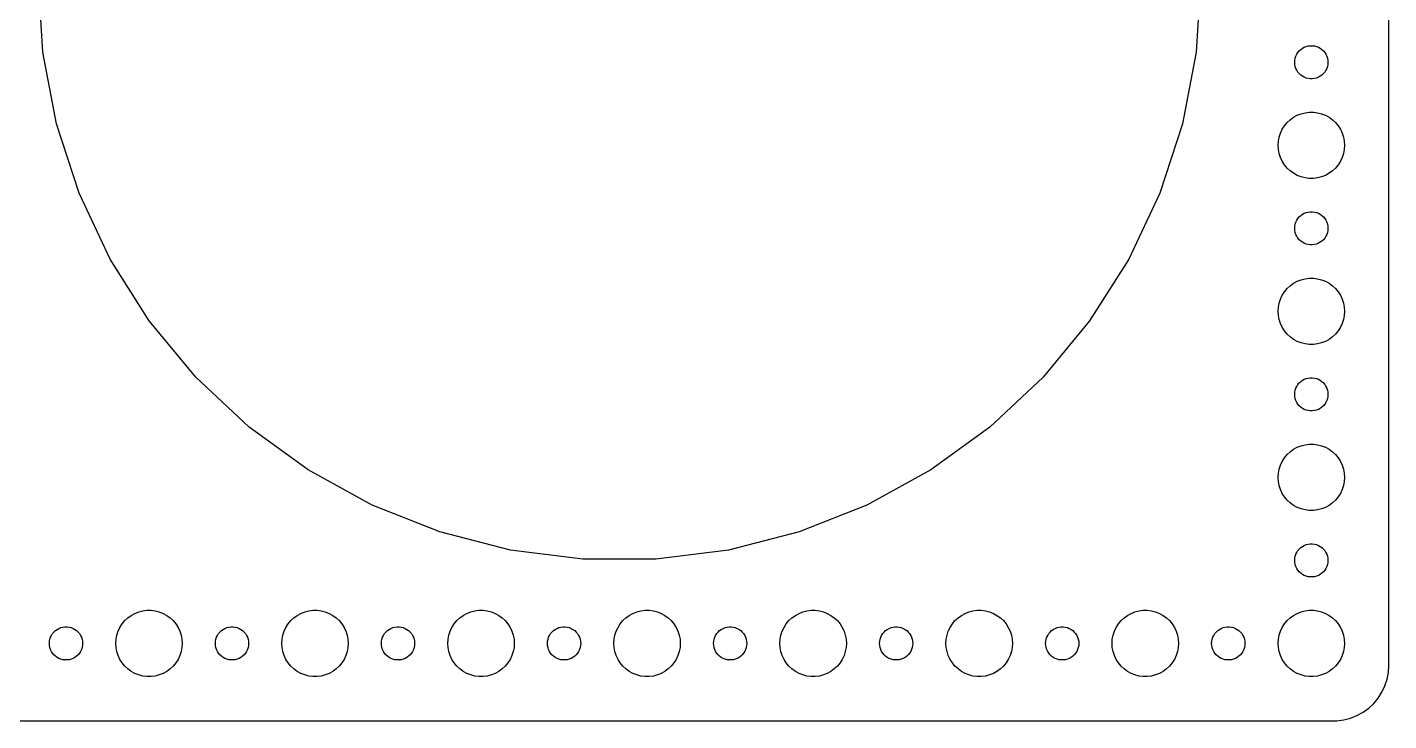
# Model space of a CAD drawing. Header units: metres. Extents: x -180 to 180, y -67 to 67.
# Drawn here: x 56.5 to 179.5, y -67 to -4.3 of the extents above; entities that cross this region are included whole.
import ezdxf

# ---------------------------------------------------------------- set-up
doc = ezdxf.new("R2010")
doc.units = ezdxf.units.M

msp = doc.modelspace()

# ---------------------------------------------------------------- linework, layer by layer
for p, q in [((179.5, -62), (179.5, 62)), ((57.914, -6.57999), (57.5, 0)), ((162.5, 0), (162.086, -6.57999)), ((171.696, -6.23351), (171.861, -6.14275)), ((171.861, -6.14275), (172.036, -6.07341)), ((172.036, -6.07341), (172.219, -6.02657)), ((172.219, -6.02657), (172.406, -6.00294)), ((172.406, -6.00294), (172.594, -6.00294)), ((172.594, -6.00294), (172.781, -6.02657)), ((172.781, -6.02657), (172.964, -6.07341)), ((172.964, -6.07341), (173.139, -6.14275)), ((173.139, -6.14275), (173.304, -6.23351)), ((59.1494, -13.0562), (57.914, -6.57999)), ((162.086, -6.57999), (160.851, -13.0562)), ((171, -7.5), (171.012, -7.312)), ((171.012, -7.312), (171.047, -7.12695)), ((171.047, -7.12695), (171.105, -6.9478)), ((171.105, -6.9478), (171.186, -6.77736)), ((171.186, -6.77736), (171.286, -6.61832)), ((171.286, -6.61832), (171.407, -6.47318)), ((171.407, -6.47318), (171.544, -6.34422)), ((171.544, -6.34422), (171.696, -6.23351)), ((173.304, -6.23351), (173.456, -6.34422)), ((173.456, -6.34422), (173.593, -6.47318)), ((173.593, -6.47318), (173.714, -6.61832)), ((173.714, -6.61832), (173.814, -6.77736)), ((173.814, -6.77736), (173.895, -6.9478)), ((173.895, -6.9478), (173.953, -7.12695)), ((173.953, -7.12695), (173.988, -7.312)), ((173.988, -7.312), (174, -7.5)), ((171.012, -7.68799), (171, -7.5)), ((171.047, -7.87303), (171.012, -7.68799)), ((171.105, -8.05219), (171.047, -7.87303)), ((171.186, -8.22263), (171.105, -8.05219)), ((171.286, -8.38167), (171.186, -8.22263)), ((171.407, -8.52681), (171.286, -8.38167)), ((171.544, -8.65576), (171.407, -8.52681)), ((173.593, -8.52681), (173.456, -8.65576)), ((173.714, -8.38167), (173.593, -8.52681)), ((173.814, -8.22263), (173.714, -8.38167)), ((173.895, -8.05219), (173.814, -8.22263)), ((173.953, -7.87303), (173.895, -8.05219)), ((173.988, -7.68799), (173.953, -7.87303)), ((174, -7.5), (173.988, -7.68799)), ((171.696, -8.76648), (171.544, -8.65576)), ((171.861, -8.85724), (171.696, -8.76648)), ((172.036, -8.92657), (171.861, -8.85724)), ((172.219, -8.97342), (172.036, -8.92657)), ((172.406, -8.99704), (172.219, -8.97342)), ((172.594, -8.99704), (172.406, -8.99704)), ((172.781, -8.97342), (172.594, -8.99704)), ((172.964, -8.92657), (172.781, -8.97342)), ((173.139, -8.85724), (172.964, -8.92657)), ((173.304, -8.76648), (173.139, -8.85724)), ((173.456, -8.65576), (173.304, -8.76648)), ((170.893, -12.467), (171.223, -12.2855)), ((171.223, -12.2855), (171.573, -12.1468)), ((171.573, -12.1468), (171.938, -12.0531)), ((171.938, -12.0531), (172.312, -12.0059)), ((172.312, -12.0059), (172.688, -12.0059)), ((172.688, -12.0059), (173.062, -12.0531)), ((173.062, -12.0531), (173.427, -12.1468)), ((173.427, -12.1468), (173.777, -12.2855)), ((173.777, -12.2855), (174.107, -12.467)), ((61.1867, -19.3265), (59.1494, -13.0562)), ((160.851, -13.0562), (158.813, -19.3265)), ((169.871, -13.5547), (170.073, -13.2366)), ((170.073, -13.2366), (170.313, -12.9464)), ((170.313, -12.9464), (170.588, -12.6884)), ((170.588, -12.6884), (170.893, -12.467)), ((174.107, -12.467), (174.412, -12.6884)), ((174.412, -12.6884), (174.687, -12.9464)), ((174.687, -12.9464), (174.927, -13.2366)), ((174.927, -13.2366), (175.129, -13.5547)), ((169.5, -15), (169.524, -14.624)), ((169.524, -14.624), (169.594, -14.2539)), ((169.594, -14.2539), (169.711, -13.8956)), ((169.711, -13.8956), (169.871, -13.5547)), ((175.129, -13.5547), (175.289, -13.8956)), ((175.289, -13.8956), (175.406, -14.2539)), ((175.406, -14.2539), (175.476, -14.624)), ((175.476, -14.624), (175.5, -15)), ((169.524, -15.376), (169.5, -15)), ((169.594, -15.7461), (169.524, -15.376)), ((169.711, -16.1044), (169.594, -15.7461)), ((175.406, -15.7461), (175.289, -16.1044)), ((175.476, -15.376), (175.406, -15.7461)), ((175.5, -15), (175.476, -15.376)), ((169.871, -16.4453), (169.711, -16.1044)), ((170.073, -16.7634), (169.871, -16.4453)), ((170.313, -17.0536), (170.073, -16.7634)), ((170.588, -17.3115), (170.313, -17.0536)), ((174.687, -17.0536), (174.412, -17.3115)), ((174.927, -16.7634), (174.687, -17.0536)), ((175.129, -16.4453), (174.927, -16.7634)), ((175.289, -16.1044), (175.129, -16.4453)), ((170.893, -17.533), (170.588, -17.3115)), ((171.223, -17.7145), (170.893, -17.533)), ((171.573, -17.8532), (171.223, -17.7145)), ((171.938, -17.9469), (171.573, -17.8532)), ((172.312, -17.9941), (171.938, -17.9469)), ((172.688, -17.9941), (172.312, -17.9941)), ((173.062, -17.9469), (172.688, -17.9941)), ((173.427, -17.8532), (173.062, -17.9469)), ((173.777, -17.7145), (173.427, -17.8532)), ((174.107, -17.533), (173.777, -17.7145)), ((174.412, -17.3115), (174.107, -17.533)), ((63.9939, -25.2921), (61.1867, -19.3265)), ((158.813, -19.3265), (156.006, -25.2921)), ((171.012, -22.312), (171.047, -22.127)), ((171.047, -22.127), (171.105, -21.9478)), ((171.105, -21.9478), (171.186, -21.7774)), ((171.186, -21.7774), (171.286, -21.6183)), ((171.286, -21.6183), (171.407, -21.4732)), ((171.407, -21.4732), (171.544, -21.3442)), ((171.544, -21.3442), (171.696, -21.2335)), ((171.696, -21.2335), (171.861, -21.1427)), ((171.861, -21.1427), (172.036, -21.0734)), ((172.036, -21.0734), (172.219, -21.0266)), ((172.219, -21.0266), (172.406, -21.003)), ((172.406, -21.003), (172.594, -21.003)), ((172.594, -21.003), (172.781, -21.0266)), ((172.781, -21.0266), (172.964, -21.0734)), ((172.964, -21.0734), (173.139, -21.1427)), ((173.139, -21.1427), (173.304, -21.2335)), ((173.304, -21.2335), (173.456, -21.3442)), ((173.456, -21.3442), (173.593, -21.4732)), ((173.593, -21.4732), (173.714, -21.6183)), ((173.714, -21.6183), (173.814, -21.7774)), ((173.814, -21.7774), (173.895, -21.9478)), ((173.895, -21.9478), (173.953, -22.127)), ((173.953, -22.127), (173.988, -22.312)), ((171, -22.5), (171.012, -22.312)), ((171.012, -22.688), (171, -22.5)), ((171.047, -22.873), (171.012, -22.688)), ((171.105, -23.0522), (171.047, -22.873)), ((171.186, -23.2226), (171.105, -23.0522)), ((171.286, -23.3817), (171.186, -23.2226)), ((173.814, -23.2226), (173.714, -23.3817)), ((173.895, -23.0522), (173.814, -23.2226)), ((173.953, -22.873), (173.895, -23.0522)), ((173.988, -22.688), (173.953, -22.873)), ((173.988, -22.312), (174, -22.5)), ((174, -22.5), (173.988, -22.688)), ((171.407, -23.5268), (171.286, -23.3817)), ((171.544, -23.6558), (171.407, -23.5268)), ((171.696, -23.7665), (171.544, -23.6558)), ((171.861, -23.8572), (171.696, -23.7665)), ((172.036, -23.9266), (171.861, -23.8572)), ((172.219, -23.9734), (172.036, -23.9266)), ((172.406, -23.997), (172.219, -23.9734)), ((172.594, -23.997), (172.406, -23.997)), ((172.781, -23.9734), (172.594, -23.997)), ((172.964, -23.9266), (172.781, -23.9734)), ((173.139, -23.8572), (172.964, -23.9266)), ((173.304, -23.7665), (173.139, -23.8572)), ((173.456, -23.6558), (173.304, -23.7665)), ((173.593, -23.5268), (173.456, -23.6558)), ((173.714, -23.3817), (173.593, -23.5268)), ((67.5266, -30.8587), (63.9939, -25.2921)), ((156.006, -25.2921), (152.473, -30.8587)), ((171.573, -27.1468), (171.938, -27.0531)), ((171.938, -27.0531), (172.312, -27.0059)), ((172.312, -27.0059), (172.688, -27.0059)), ((172.688, -27.0059), (173.062, -27.0531)), ((173.062, -27.0531), (173.427, -27.1468)), ((169.871, -28.5547), (170.073, -28.2366)), ((170.073, -28.2366), (170.313, -27.9464)), ((170.313, -27.9464), (170.588, -27.6884)), ((170.588, -27.6884), (170.893, -27.467)), ((170.893, -27.467), (171.223, -27.2855)), ((171.223, -27.2855), (171.573, -27.1468)), ((173.427, -27.1468), (173.777, -27.2855)), ((173.777, -27.2855), (174.107, -27.467)), ((174.107, -27.467), (174.412, -27.6884)), ((174.412, -27.6884), (174.687, -27.9464)), ((174.687, -27.9464), (174.927, -28.2366)), ((174.927, -28.2366), (175.129, -28.5547)), ((169.524, -29.624), (169.594, -29.2539)), ((169.594, -29.2539), (169.711, -28.8956)), ((169.711, -28.8956), (169.871, -28.5547)), ((175.129, -28.5547), (175.289, -28.8956)), ((175.289, -28.8956), (175.406, -29.2539)), ((175.406, -29.2539), (175.476, -29.624)), ((169.5, -30), (169.524, -29.624)), ((169.524, -30.376), (169.5, -30)), ((169.594, -30.7461), (169.524, -30.376)), ((169.711, -31.1044), (169.594, -30.7461)), ((175.406, -30.7461), (175.289, -31.1044)), ((175.476, -30.376), (175.406, -30.7461)), ((175.476, -29.624), (175.5, -30)), ((175.5, -30), (175.476, -30.376)), ((71.7291, -35.9387), (67.5266, -30.8587)), ((152.473, -30.8587), (148.271, -35.9387)), ((169.871, -31.4453), (169.711, -31.1044)), ((170.073, -31.7634), (169.871, -31.4453)), ((170.313, -32.0536), (170.073, -31.7634)), ((174.927, -31.7634), (174.687, -32.0536)), ((175.129, -31.4453), (174.927, -31.7634)), ((175.289, -31.1044), (175.129, -31.4453)), ((170.588, -32.3115), (170.313, -32.0536)), ((170.893, -32.533), (170.588, -32.3115)), ((171.223, -32.7145), (170.893, -32.533)), ((171.573, -32.8532), (171.223, -32.7145)), ((171.938, -32.9469), (171.573, -32.8532)), ((172.312, -32.9941), (171.938, -32.9469)), ((172.688, -32.9941), (172.312, -32.9941)), ((173.062, -32.9469), (172.688, -32.9941)), ((173.427, -32.8532), (173.062, -32.9469)), ((173.777, -32.7145), (173.427, -32.8532)), ((174.107, -32.533), (173.777, -32.7145)), ((174.412, -32.3115), (174.107, -32.533)), ((174.687, -32.0536), (174.412, -32.3115)), ((76.5352, -40.4519), (71.7291, -35.9387)), ((148.271, -35.9387), (143.465, -40.4519)), ((171.105, -36.9478), (171.186, -36.7774)), ((171.186, -36.7774), (171.286, -36.6183)), ((171.286, -36.6183), (171.407, -36.4732)), ((171.407, -36.4732), (171.544, -36.3442)), ((171.544, -36.3442), (171.696, -36.2335)), ((171.696, -36.2335), (171.861, -36.1428)), ((171.861, -36.1428), (172.036, -36.0734)), ((172.036, -36.0734), (172.219, -36.0266)), ((172.219, -36.0266), (172.406, -36.003)), ((172.406, -36.003), (172.594, -36.003)), ((172.594, -36.003), (172.781, -36.0266)), ((172.781, -36.0266), (172.964, -36.0734)), ((172.964, -36.0734), (173.139, -36.1428)), ((173.139, -36.1428), (173.304, -36.2335)), ((173.304, -36.2335), (173.456, -36.3442)), ((173.456, -36.3442), (173.593, -36.4732)), ((173.593, -36.4732), (173.714, -36.6183)), ((173.714, -36.6183), (173.814, -36.7774)), ((173.814, -36.7774), (173.895, -36.9478)), ((171, -37.5), (171.012, -37.312)), ((171.012, -37.688), (171, -37.5)), ((171.012, -37.312), (171.047, -37.127)), ((171.047, -37.873), (171.012, -37.688)), ((171.047, -37.127), (171.105, -36.9478)), ((171.105, -38.0522), (171.047, -37.873)), ((171.186, -38.2226), (171.105, -38.0522)), ((173.895, -38.0522), (173.814, -38.2226)), ((173.895, -36.9478), (173.953, -37.127)), ((173.953, -37.873), (173.895, -38.0522)), ((173.953, -37.127), (173.988, -37.312)), ((173.988, -37.688), (173.953, -37.873)), ((173.988, -37.312), (174, -37.5)), ((174, -37.5), (173.988, -37.688)), ((171.286, -38.3817), (171.186, -38.2226)), ((171.407, -38.5268), (171.286, -38.3817)), ((171.544, -38.6558), (171.407, -38.5268)), ((171.696, -38.7665), (171.544, -38.6558)), ((171.861, -38.8572), (171.696, -38.7665)), ((172.036, -38.9266), (171.861, -38.8572)), ((172.219, -38.9734), (172.036, -38.9266)), ((172.406, -38.997), (172.219, -38.9734)), ((172.594, -38.997), (172.406, -38.997)), ((172.781, -38.9734), (172.594, -38.997)), ((172.964, -38.9266), (172.781, -38.9734)), ((173.139, -38.8572), (172.964, -38.9266)), ((173.304, -38.7665), (173.139, -38.8572)), ((173.456, -38.6558), (173.304, -38.7665)), ((173.593, -38.5268), (173.456, -38.6558)), ((173.714, -38.3817), (173.593, -38.5268)), ((173.814, -38.2226), (173.714, -38.3817)), ((81.8691, -44.3272), (76.5352, -40.4519)), ((143.465, -40.4519), (138.131, -44.3272)), ((170.073, -43.2366), (170.313, -42.9464)), ((170.313, -42.9464), (170.588, -42.6885)), ((170.588, -42.6885), (170.893, -42.467)), ((170.893, -42.467), (171.223, -42.2855)), ((171.223, -42.2855), (171.573, -42.1468)), ((171.573, -42.1468), (171.938, -42.0531)), ((171.938, -42.0531), (172.312, -42.0059)), ((172.312, -42.0059), (172.688, -42.0059)), ((172.688, -42.0059), (173.062, -42.0531)), ((173.062, -42.0531), (173.427, -42.1468)), ((173.427, -42.1468), (173.777, -42.2855)), ((173.777, -42.2855), (174.107, -42.467)), ((174.107, -42.467), (174.412, -42.6885)), ((174.412, -42.6885), (174.687, -42.9464)), ((174.687, -42.9464), (174.927, -43.2366)), ((169.524, -44.624), (169.594, -44.2539)), ((169.594, -44.2539), (169.711, -43.8956)), ((169.711, -43.8956), (169.871, -43.5547)), ((169.871, -43.5547), (170.073, -43.2366)), ((174.927, -43.2366), (175.129, -43.5547)), ((175.129, -43.5547), (175.289, -43.8956)), ((175.289, -43.8956), (175.406, -44.2539)), ((175.406, -44.2539), (175.476, -44.624)), ((87.6466, -47.5034), (81.8691, -44.3272)), ((138.131, -44.3272), (132.353, -47.5034)), ((169.5, -45), (169.524, -44.624)), ((169.524, -45.376), (169.5, -45)), ((169.594, -45.7461), (169.524, -45.376)), ((175.476, -45.376), (175.406, -45.7461)), ((175.476, -44.624), (175.5, -45)), ((175.5, -45), (175.476, -45.376)), ((169.711, -46.1044), (169.594, -45.7461)), ((169.871, -46.4453), (169.711, -46.1044)), ((170.073, -46.7634), (169.871, -46.4453)), ((175.129, -46.4453), (174.927, -46.7634)), ((175.289, -46.1044), (175.129, -46.4453)), ((175.406, -45.7461), (175.289, -46.1044)), ((93.7766, -49.9305), (87.6466, -47.5034)), ((132.353, -47.5034), (126.223, -49.9305)), ((170.313, -47.0536), (170.073, -46.7634)), ((170.588, -47.3115), (170.313, -47.0536)), ((170.893, -47.533), (170.588, -47.3115)), ((171.223, -47.7145), (170.893, -47.533)), ((171.573, -47.8532), (171.223, -47.7145)), ((171.938, -47.9469), (171.573, -47.8532)), ((172.312, -47.9941), (171.938, -47.9469)), ((173.062, -47.9469), (172.688, -47.9941)), ((173.427, -47.8532), (173.062, -47.9469)), ((173.777, -47.7145), (173.427, -47.8532)), ((174.107, -47.533), (173.777, -47.7145)), ((174.412, -47.3115), (174.107, -47.533)), ((174.687, -47.0536), (174.412, -47.3115)), ((174.927, -46.7634), (174.687, -47.0536)), ((172.688, -47.9941), (172.312, -47.9941)), ((100.162, -51.5701), (93.7766, -49.9305)), ((126.223, -49.9305), (119.838, -51.5701)), ((106.703, -52.3964), (100.162, -51.5701)), ((119.838, -51.5701), (113.296, -52.3964)), ((171.186, -51.7774), (171.286, -51.6183)), ((171.286, -51.6183), (171.407, -51.4732)), ((171.407, -51.4732), (171.544, -51.3442)), ((171.544, -51.3442), (171.696, -51.2335)), ((171.696, -51.2335), (171.861, -51.1428)), ((171.861, -51.1428), (172.036, -51.0734)), ((172.036, -51.0734), (172.219, -51.0266)), ((172.219, -51.0266), (172.406, -51.003)), ((172.406, -51.003), (172.594, -51.003)), ((172.594, -51.003), (172.781, -51.0266)), ((172.781, -51.0266), (172.964, -51.0734)), ((172.964, -51.0734), (173.139, -51.1428)), ((173.139, -51.1428), (173.304, -51.2335)), ((173.304, -51.2335), (173.456, -51.3442)), ((173.456, -51.3442), (173.593, -51.4732)), ((173.593, -51.4732), (173.714, -51.6183)), ((173.714, -51.6183), (173.814, -51.7774)), ((113.296, -52.3964), (106.703, -52.3964)), ((171, -52.5), (171.012, -52.312)), ((171.012, -52.688), (171, -52.5)), ((171.012, -52.312), (171.047, -52.127)), ((171.047, -52.873), (171.012, -52.688)), ((171.047, -52.127), (171.105, -51.9478)), ((171.105, -53.0522), (171.047, -52.873)), ((171.105, -51.9478), (171.186, -51.7774)), ((173.814, -51.7774), (173.895, -51.9478)), ((173.895, -51.9478), (173.953, -52.127)), ((173.953, -52.873), (173.895, -53.0522)), ((173.953, -52.127), (173.988, -52.312)), ((173.988, -52.688), (173.953, -52.873)), ((173.988, -52.312), (174, -52.5)), ((174, -52.5), (173.988, -52.688)), ((171.186, -53.2226), (171.105, -53.0522)), ((171.286, -53.3817), (171.186, -53.2226)), ((171.407, -53.5268), (171.286, -53.3817)), ((171.544, -53.6558), (171.407, -53.5268)), ((171.696, -53.7665), (171.544, -53.6558)), ((171.861, -53.8572), (171.696, -53.7665)), ((172.036, -53.9266), (171.861, -53.8572)), ((172.219, -53.9734), (172.036, -53.9266)), ((172.406, -53.997), (172.219, -53.9734)), ((172.594, -53.997), (172.406, -53.997)), ((172.781, -53.9734), (172.594, -53.997)), ((172.964, -53.9266), (172.781, -53.9734)), ((173.139, -53.8572), (172.964, -53.9266)), ((173.304, -53.7665), (173.139, -53.8572)), ((173.456, -53.6558), (173.304, -53.7665)), ((173.593, -53.5268), (173.456, -53.6558)), ((173.714, -53.3817), (173.593, -53.5268)), ((173.814, -53.2226), (173.714, -53.3817)), ((173.895, -53.0522), (173.814, -53.2226)), ((65.3131, -57.9464), (65.5877, -57.6885)), ((65.5877, -57.6885), (65.8925, -57.467)), ((65.8925, -57.467), (66.2227, -57.2855)), ((66.2227, -57.2855), (66.573, -57.1468)), ((66.573, -57.1468), (66.9379, -57.0531)), ((66.9379, -57.0531), (67.3116, -57.0059)), ((67.3116, -57.0059), (67.6884, -57.0059)), ((67.6884, -57.0059), (68.0621, -57.0531)), ((68.0621, -57.0531), (68.427, -57.1468)), ((68.427, -57.1468), (68.7773, -57.2855)), ((68.7773, -57.2855), (69.1075, -57.467)), ((69.1075, -57.467), (69.4123, -57.6885)), ((69.4123, -57.6885), (69.6869, -57.9464)), ((80.3131, -57.9464), (80.5877, -57.6885)), ((80.5877, -57.6885), (80.8925, -57.467)), ((80.8925, -57.467), (81.2227, -57.2855)), ((81.2227, -57.2855), (81.573, -57.1468)), ((81.573, -57.1468), (81.9379, -57.0531)), ((81.9379, -57.0531), (82.3116, -57.0059)), ((82.3116, -57.0059), (82.6884, -57.0059)), ((82.6884, -57.0059), (83.0621, -57.0531)), ((83.0621, -57.0531), (83.427, -57.1468)), ((83.427, -57.1468), (83.7773, -57.2855)), ((83.7773, -57.2855), (84.1075, -57.467)), ((84.1075, -57.467), (84.4123, -57.6885)), ((84.4123, -57.6885), (84.6869, -57.9464)), ((95.3131, -57.9464), (95.5877, -57.6885)), ((95.5877, -57.6885), (95.8925, -57.467)), ((95.8925, -57.467), (96.2227, -57.2855)), ((96.2227, -57.2855), (96.573, -57.1468)), ((96.573, -57.1468), (96.9379, -57.0531)), ((96.9379, -57.0531), (97.3116, -57.0059)), ((97.3116, -57.0059), (97.6884, -57.0059)), ((97.6884, -57.0059), (98.0621, -57.0531)), ((98.0621, -57.0531), (98.427, -57.1468)), ((98.427, -57.1468), (98.7773, -57.2855)), ((98.7773, -57.2855), (99.1075, -57.467)), ((99.1075, -57.467), (99.4123, -57.6885)), ((99.4123, -57.6885), (99.6869, -57.9464)), ((110.313, -57.9464), (110.588, -57.6885)), ((110.588, -57.6885), (110.893, -57.467)), ((110.893, -57.467), (111.223, -57.2855)), ((111.223, -57.2855), (111.573, -57.1468)), ((111.573, -57.1468), (111.938, -57.0531)), ((111.938, -57.0531), (112.312, -57.0059)), ((112.312, -57.0059), (112.688, -57.0059)), ((112.688, -57.0059), (113.062, -57.0531)), ((113.062, -57.0531), (113.427, -57.1468)), ((113.427, -57.1468), (113.777, -57.2855)), ((113.777, -57.2855), (114.107, -57.467)), ((114.107, -57.467), (114.412, -57.6885)), ((114.412, -57.6885), (114.687, -57.9464)), ((125.313, -57.9464), (125.588, -57.6885)), ((125.588, -57.6885), (125.893, -57.467)), ((125.893, -57.467), (126.223, -57.2855)), ((126.223, -57.2855), (126.573, -57.1468)), ((126.573, -57.1468), (126.938, -57.0531)), ((126.938, -57.0531), (127.312, -57.0059)), ((127.312, -57.0059), (127.688, -57.0059)), ((127.688, -57.0059), (128.062, -57.0531)), ((128.062, -57.0531), (128.427, -57.1468)), ((128.427, -57.1468), (128.777, -57.2855)), ((128.777, -57.2855), (129.107, -57.467)), ((129.107, -57.467), (129.412, -57.6885)), ((129.412, -57.6885), (129.687, -57.9464)), ((140.313, -57.9464), (140.588, -57.6885)), ((140.588, -57.6885), (140.893, -57.467)), ((140.893, -57.467), (141.223, -57.2855)), ((141.223, -57.2855), (141.573, -57.1468)), ((141.573, -57.1468), (141.938, -57.0531)), ((141.938, -57.0531), (142.312, -57.0059)), ((142.312, -57.0059), (142.688, -57.0059)), ((142.688, -57.0059), (143.062, -57.0531)), ((143.062, -57.0531), (143.427, -57.1468)), ((143.427, -57.1468), (143.777, -57.2855)), ((143.777, -57.2855), (144.107, -57.467)), ((144.107, -57.467), (144.412, -57.6885)), ((144.412, -57.6885), (144.687, -57.9464)), ((155.313, -57.9464), (155.588, -57.6885)), ((155.588, -57.6885), (155.893, -57.467)), ((155.893, -57.467), (156.223, -57.2855)), ((156.223, -57.2855), (156.573, -57.1468)), ((156.573, -57.1468), (156.938, -57.0531)), ((156.938, -57.0531), (157.312, -57.0059)), ((157.312, -57.0059), (157.688, -57.0059)), ((157.688, -57.0059), (158.062, -57.0531)), ((158.062, -57.0531), (158.427, -57.1468)), ((158.427, -57.1468), (158.777, -57.2855)), ((158.777, -57.2855), (159.107, -57.467)), ((159.107, -57.467), (159.412, -57.6885)), ((159.412, -57.6885), (159.687, -57.9464)), ((170.313, -57.9464), (170.588, -57.6885)), ((170.588, -57.6885), (170.893, -57.467)), ((170.893, -57.467), (171.223, -57.2855)), ((171.223, -57.2855), (171.573, -57.1468)), ((171.573, -57.1468), (171.938, -57.0531)), ((171.938, -57.0531), (172.312, -57.0059)), ((172.312, -57.0059), (172.688, -57.0059)), ((172.688, -57.0059), (173.062, -57.0531)), ((173.062, -57.0531), (173.427, -57.1468)), ((173.427, -57.1468), (173.777, -57.2855)), ((173.777, -57.2855), (174.107, -57.467)), ((174.107, -57.467), (174.412, -57.6885)), ((174.412, -57.6885), (174.687, -57.9464)), ((58.7865, -59.1183), (58.9065, -58.9732)), ((58.9065, -58.9732), (59.0439, -58.8442)), ((59.0439, -58.8442), (59.1963, -58.7335)), ((59.1963, -58.7335), (59.3613, -58.6428)), ((59.3613, -58.6428), (59.5365, -58.5734)), ((59.5365, -58.5734), (59.7189, -58.5266)), ((59.7189, -58.5266), (59.9058, -58.503)), ((59.9058, -58.503), (60.0942, -58.503)), ((60.0942, -58.503), (60.2811, -58.5266)), ((60.2811, -58.5266), (60.4635, -58.5734)), ((60.4635, -58.5734), (60.6387, -58.6428)), ((60.6387, -58.6428), (60.8037, -58.7335)), ((60.8037, -58.7335), (60.9561, -58.8442)), ((60.9561, -58.8442), (61.0934, -58.9732)), ((61.0934, -58.9732), (61.2135, -59.1183)), ((64.5943, -59.2539), (64.7107, -58.8956)), ((64.7107, -58.8956), (64.8711, -58.5547)), ((64.8711, -58.5547), (65.073, -58.2366)), ((65.073, -58.2366), (65.3131, -57.9464)), ((69.6869, -57.9464), (69.927, -58.2366)), ((69.927, -58.2366), (70.1289, -58.5547)), ((70.1289, -58.5547), (70.2893, -58.8956)), ((70.2893, -58.8956), (70.4057, -59.2539)), ((73.7865, -59.1183), (73.9065, -58.9732)), ((73.9065, -58.9732), (74.0439, -58.8442)), ((74.0439, -58.8442), (74.1963, -58.7335)), ((74.1963, -58.7335), (74.3613, -58.6428)), ((74.3613, -58.6428), (74.5365, -58.5734)), ((74.5365, -58.5734), (74.7189, -58.5266)), ((74.7189, -58.5266), (74.9058, -58.503)), ((74.9058, -58.503), (75.0942, -58.503)), ((75.0942, -58.503), (75.2811, -58.5266)), ((75.2811, -58.5266), (75.4635, -58.5734)), ((75.4635, -58.5734), (75.6387, -58.6428)), ((75.6387, -58.6428), (75.8037, -58.7335)), ((75.8037, -58.7335), (75.9561, -58.8442)), ((75.9561, -58.8442), (76.0934, -58.9732)), ((76.0934, -58.9732), (76.2135, -59.1183)), ((79.5943, -59.2539), (79.7107, -58.8956)), ((79.7107, -58.8956), (79.8711, -58.5547)), ((79.8711, -58.5547), (80.073, -58.2366)), ((80.073, -58.2366), (80.3131, -57.9464)), ((84.6869, -57.9464), (84.927, -58.2366)), ((84.927, -58.2366), (85.1289, -58.5547)), ((85.1289, -58.5547), (85.2893, -58.8956)), ((85.2893, -58.8956), (85.4057, -59.2539)), ((88.7865, -59.1183), (88.9065, -58.9732)), ((88.9065, -58.9732), (89.0439, -58.8442)), ((89.0439, -58.8442), (89.1963, -58.7335)), ((89.1963, -58.7335), (89.3613, -58.6428)), ((89.3613, -58.6428), (89.5365, -58.5734)), ((89.5365, -58.5734), (89.7189, -58.5266)), ((89.7189, -58.5266), (89.9058, -58.503)), ((89.9058, -58.503), (90.0942, -58.503)), ((90.0942, -58.503), (90.2811, -58.5266)), ((90.2811, -58.5266), (90.4635, -58.5734)), ((90.4635, -58.5734), (90.6387, -58.6428)), ((90.6387, -58.6428), (90.8037, -58.7335)), ((90.8037, -58.7335), (90.9561, -58.8442)), ((90.9561, -58.8442), (91.0934, -58.9732)), ((91.0934, -58.9732), (91.2135, -59.1183)), ((94.5943, -59.2539), (94.7107, -58.8956)), ((94.7107, -58.8956), (94.8711, -58.5547)), ((94.8711, -58.5547), (95.073, -58.2366)), ((95.073, -58.2366), (95.3131, -57.9464)), ((99.6869, -57.9464), (99.927, -58.2366)), ((99.927, -58.2366), (100.129, -58.5547)), ((100.129, -58.5547), (100.289, -58.8956)), ((100.289, -58.8956), (100.406, -59.2539)), ((103.786, -59.1183), (103.907, -58.9732)), ((103.907, -58.9732), (104.044, -58.8442)), ((104.044, -58.8442), (104.196, -58.7335)), ((104.196, -58.7335), (104.361, -58.6428)), ((104.361, -58.6428), (104.536, -58.5734)), ((104.536, -58.5734), (104.719, -58.5266)), ((104.719, -58.5266), (104.906, -58.503)), ((104.906, -58.503), (105.094, -58.503)), ((105.094, -58.503), (105.281, -58.5266)), ((105.281, -58.5266), (105.464, -58.5734)), ((105.464, -58.5734), (105.639, -58.6428)), ((105.639, -58.6428), (105.804, -58.7335)), ((105.804, -58.7335), (105.956, -58.8442)), ((105.956, -58.8442), (106.093, -58.9732)), ((106.093, -58.9732), (106.214, -59.1183)), ((109.594, -59.2539), (109.711, -58.8956)), ((109.711, -58.8956), (109.871, -58.5547)), ((109.871, -58.5547), (110.073, -58.2366)), ((110.073, -58.2366), (110.313, -57.9464)), ((114.687, -57.9464), (114.927, -58.2366)), ((114.927, -58.2366), (115.129, -58.5547)), ((115.129, -58.5547), (115.289, -58.8956)), ((115.289, -58.8956), (115.406, -59.2539)), ((118.786, -59.1183), (118.907, -58.9732)), ((118.907, -58.9732), (119.044, -58.8442)), ((119.044, -58.8442), (119.196, -58.7335)), ((119.196, -58.7335), (119.361, -58.6428)), ((119.361, -58.6428), (119.536, -58.5734)), ((119.536, -58.5734), (119.719, -58.5266)), ((119.719, -58.5266), (119.906, -58.503)), ((119.906, -58.503), (120.094, -58.503)), ((120.094, -58.503), (120.281, -58.5266)), ((120.281, -58.5266), (120.464, -58.5734)), ((120.464, -58.5734), (120.639, -58.6428)), ((120.639, -58.6428), (120.804, -58.7335)), ((120.804, -58.7335), (120.956, -58.8442)), ((120.956, -58.8442), (121.093, -58.9732)), ((121.093, -58.9732), (121.214, -59.1183)), ((124.594, -59.2539), (124.711, -58.8956)), ((124.711, -58.8956), (124.871, -58.5547)), ((124.871, -58.5547), (125.073, -58.2366)), ((125.073, -58.2366), (125.313, -57.9464)), ((129.687, -57.9464), (129.927, -58.2366)), ((129.927, -58.2366), (130.129, -58.5547)), ((130.129, -58.5547), (130.289, -58.8956)), ((130.289, -58.8956), (130.406, -59.2539)), ((133.786, -59.1183), (133.907, -58.9732)), ((133.907, -58.9732), (134.044, -58.8442)), ((134.044, -58.8442), (134.196, -58.7335)), ((134.196, -58.7335), (134.361, -58.6428)), ((134.361, -58.6428), (134.536, -58.5734)), ((134.536, -58.5734), (134.719, -58.5266)), ((134.719, -58.5266), (134.906, -58.503)), ((134.906, -58.503), (135.094, -58.503)), ((135.094, -58.503), (135.281, -58.5266)), ((135.281, -58.5266), (135.464, -58.5734)), ((135.464, -58.5734), (135.639, -58.6428)), ((135.639, -58.6428), (135.804, -58.7335)), ((135.804, -58.7335), (135.956, -58.8442)), ((135.956, -58.8442), (136.093, -58.9732)), ((136.093, -58.9732), (136.214, -59.1183)), ((139.594, -59.2539), (139.711, -58.8956)), ((139.711, -58.8956), (139.871, -58.5547)), ((139.871, -58.5547), (140.073, -58.2366)), ((140.073, -58.2366), (140.313, -57.9464)), ((144.687, -57.9464), (144.927, -58.2366)), ((144.927, -58.2366), (145.129, -58.5547)), ((145.129, -58.5547), (145.289, -58.8956)), ((145.289, -58.8956), (145.406, -59.2539)), ((148.786, -59.1183), (148.907, -58.9732)), ((148.907, -58.9732), (149.044, -58.8442)), ((149.044, -58.8442), (149.196, -58.7335)), ((149.196, -58.7335), (149.361, -58.6428)), ((149.361, -58.6428), (149.536, -58.5734)), ((149.536, -58.5734), (149.719, -58.5266)), ((149.719, -58.5266), (149.906, -58.503)), ((149.906, -58.503), (150.094, -58.503)), ((150.094, -58.503), (150.281, -58.5266)), ((150.281, -58.5266), (150.464, -58.5734)), ((150.464, -58.5734), (150.639, -58.6428)), ((150.639, -58.6428), (150.804, -58.7335)), ((150.804, -58.7335), (150.956, -58.8442)), ((150.956, -58.8442), (151.093, -58.9732)), ((151.093, -58.9732), (151.214, -59.1183)), ((154.594, -59.2539), (154.711, -58.8956)), ((154.711, -58.8956), (154.871, -58.5547)), ((154.871, -58.5547), (155.073, -58.2366)), ((155.073, -58.2366), (155.313, -57.9464)), ((159.687, -57.9464), (159.927, -58.2366)), ((159.927, -58.2366), (160.129, -58.5547)), ((160.129, -58.5547), (160.289, -58.8956)), ((160.289, -58.8956), (160.406, -59.2539)), ((163.786, -59.1183), (163.907, -58.9732)), ((163.907, -58.9732), (164.044, -58.8442)), ((164.044, -58.8442), (164.196, -58.7335)), ((164.196, -58.7335), (164.361, -58.6428)), ((164.361, -58.6428), (164.536, -58.5734)), ((164.536, -58.5734), (164.719, -58.5266)), ((164.719, -58.5266), (164.906, -58.503)), ((164.906, -58.503), (165.094, -58.503)), ((165.094, -58.503), (165.281, -58.5266)), ((165.281, -58.5266), (165.464, -58.5734)), ((165.464, -58.5734), (165.639, -58.6428)), ((165.639, -58.6428), (165.804, -58.7335)), ((165.804, -58.7335), (165.956, -58.8442)), ((165.956, -58.8442), (166.093, -58.9732)), ((166.093, -58.9732), (166.214, -59.1183)), ((169.594, -59.2539), (169.711, -58.8956)), ((169.711, -58.8956), (169.871, -58.5547)), ((169.871, -58.5547), (170.073, -58.2366)), ((170.073, -58.2366), (170.313, -57.9464)), ((174.687, -57.9464), (174.927, -58.2366)), ((174.927, -58.2366), (175.129, -58.5547)), ((175.129, -58.5547), (175.289, -58.8956)), ((175.289, -58.8956), (175.406, -59.2539)), ((58.5, -60), (58.5118, -59.812)), ((58.5118, -60.188), (58.5, -60)), ((58.5118, -59.812), (58.5471, -59.627)), ((58.5471, -60.373), (58.5118, -60.188)), ((58.5471, -59.627), (58.6053, -59.4478)), ((58.6053, -59.4478), (58.6855, -59.2774)), ((58.6855, -59.2774), (58.7865, -59.1183)), ((61.2135, -59.1183), (61.3145, -59.2774)), ((61.3145, -59.2774), (61.3947, -59.4478)), ((61.3947, -59.4478), (61.4529, -59.627)), ((61.4529, -59.627), (61.4882, -59.812)), ((61.4882, -60.188), (61.4529, -60.373)), ((61.4882, -59.812), (61.5, -60)), ((61.5, -60), (61.4882, -60.188)), ((64.5, -60), (64.5237, -59.624)), ((64.5237, -60.376), (64.5, -60)), ((64.5237, -59.624), (64.5943, -59.2539)), ((70.4057, -59.2539), (70.4763, -59.624)), ((70.4763, -59.624), (70.5, -60)), ((70.5, -60), (70.4763, -60.376)), ((73.5, -60), (73.5118, -59.812)), ((73.5118, -60.188), (73.5, -60)), ((73.5118, -59.812), (73.5471, -59.627)), ((73.5471, -60.373), (73.5118, -60.188)), ((73.5471, -59.627), (73.6053, -59.4478)), ((73.6053, -59.4478), (73.6855, -59.2774)), ((73.6855, -59.2774), (73.7865, -59.1183)), ((76.2135, -59.1183), (76.3145, -59.2774)), ((76.3145, -59.2774), (76.3947, -59.4478)), ((76.3947, -59.4478), (76.4529, -59.627)), ((76.4529, -59.627), (76.4882, -59.812)), ((76.4882, -60.188), (76.4529, -60.373)), ((76.4882, -59.812), (76.5, -60)), ((76.5, -60), (76.4882, -60.188)), ((79.5, -60), (79.5237, -59.624)), ((79.5237, -60.376), (79.5, -60)), ((79.5237, -59.624), (79.5943, -59.2539)), ((85.4057, -59.2539), (85.4763, -59.624)), ((85.4763, -59.624), (85.5, -60)), ((85.5, -60), (85.4763, -60.376)), ((88.5, -60), (88.5118, -59.812)), ((88.5118, -60.188), (88.5, -60)), ((88.5118, -59.812), (88.5471, -59.627)), ((88.5471, -60.373), (88.5118, -60.188)), ((88.5471, -59.627), (88.6053, -59.4478)), ((88.6053, -59.4478), (88.6855, -59.2774)), ((88.6855, -59.2774), (88.7865, -59.1183)), ((91.2135, -59.1183), (91.3145, -59.2774)), ((91.3145, -59.2774), (91.3947, -59.4478)), ((91.3947, -59.4478), (91.4529, -59.627)), ((91.4529, -59.627), (91.4882, -59.812)), ((91.4882, -60.188), (91.4529, -60.373)), ((91.4882, -59.812), (91.5, -60)), ((91.5, -60), (91.4882, -60.188)), ((94.5, -60), (94.5237, -59.624)), ((94.5237, -60.376), (94.5, -60)), ((94.5237, -59.624), (94.5943, -59.2539)), ((100.406, -59.2539), (100.476, -59.624)), ((100.476, -59.624), (100.5, -60)), ((100.5, -60), (100.476, -60.376)), ((103.5, -60), (103.512, -59.812)), ((103.512, -60.188), (103.5, -60)), ((103.512, -59.812), (103.547, -59.627)), ((103.547, -60.373), (103.512, -60.188)), ((103.547, -59.627), (103.605, -59.4478)), ((103.605, -59.4478), (103.686, -59.2774)), ((103.686, -59.2774), (103.786, -59.1183)), ((106.214, -59.1183), (106.314, -59.2774)), ((106.314, -59.2774), (106.395, -59.4478)), ((106.395, -59.4478), (106.453, -59.627)), ((106.453, -59.627), (106.488, -59.812)), ((106.488, -60.188), (106.453, -60.373)), ((106.488, -59.812), (106.5, -60)), ((106.5, -60), (106.488, -60.188)), ((109.5, -60), (109.524, -59.624)), ((109.524, -60.376), (109.5, -60)), ((109.524, -59.624), (109.594, -59.2539)), ((115.406, -59.2539), (115.476, -59.624)), ((115.476, -59.624), (115.5, -60)), ((115.5, -60), (115.476, -60.376)), ((118.5, -60), (118.512, -59.812)), ((118.512, -60.188), (118.5, -60)), ((118.512, -59.812), (118.547, -59.627)), ((118.547, -60.373), (118.512, -60.188)), ((118.547, -59.627), (118.605, -59.4478)), ((118.605, -59.4478), (118.686, -59.2774)), ((118.686, -59.2774), (118.786, -59.1183)), ((121.214, -59.1183), (121.314, -59.2774)), ((121.314, -59.2774), (121.395, -59.4478)), ((121.395, -59.4478), (121.453, -59.627)), ((121.453, -59.627), (121.488, -59.812)), ((121.488, -60.188), (121.453, -60.373)), ((121.488, -59.812), (121.5, -60)), ((121.5, -60), (121.488, -60.188)), ((124.5, -60), (124.524, -59.624)), ((124.524, -60.376), (124.5, -60)), ((124.524, -59.624), (124.594, -59.2539)), ((130.406, -59.2539), (130.476, -59.624)), ((130.476, -59.624), (130.5, -60)), ((130.5, -60), (130.476, -60.376)), ((133.5, -60), (133.512, -59.812)), ((133.512, -60.188), (133.5, -60)), ((133.512, -59.812), (133.547, -59.627)), ((133.547, -60.373), (133.512, -60.188)), ((133.547, -59.627), (133.605, -59.4478)), ((133.605, -59.4478), (133.686, -59.2774)), ((133.686, -59.2774), (133.786, -59.1183)), ((136.214, -59.1183), (136.314, -59.2774)), ((136.314, -59.2774), (136.395, -59.4478)), ((136.395, -59.4478), (136.453, -59.627)), ((136.453, -59.627), (136.488, -59.812)), ((136.488, -60.188), (136.453, -60.373)), ((136.488, -59.812), (136.5, -60)), ((136.5, -60), (136.488, -60.188)), ((139.5, -60), (139.524, -59.624)), ((139.524, -60.376), (139.5, -60)), ((139.524, -59.624), (139.594, -59.2539)), ((145.406, -59.2539), (145.476, -59.624)), ((145.476, -59.624), (145.5, -60)), ((145.5, -60), (145.476, -60.376)), ((148.5, -60), (148.512, -59.812)), ((148.512, -60.188), (148.5, -60)), ((148.512, -59.812), (148.547, -59.627)), ((148.547, -60.373), (148.512, -60.188)), ((148.547, -59.627), (148.605, -59.4478)), ((148.605, -59.4478), (148.686, -59.2774)), ((148.686, -59.2774), (148.786, -59.1183)), ((151.214, -59.1183), (151.314, -59.2774)), ((151.314, -59.2774), (151.395, -59.4478)), ((151.395, -59.4478), (151.453, -59.627)), ((151.453, -59.627), (151.488, -59.812)), ((151.488, -60.188), (151.453, -60.373)), ((151.488, -59.812), (151.5, -60)), ((151.5, -60), (151.488, -60.188)), ((154.5, -60), (154.524, -59.624)), ((154.524, -60.376), (154.5, -60)), ((154.524, -59.624), (154.594, -59.2539)), ((160.406, -59.2539), (160.476, -59.624)), ((160.476, -59.624), (160.5, -60)), ((160.5, -60), (160.476, -60.376)), ((163.5, -60), (163.512, -59.812)), ((163.512, -60.188), (163.5, -60)), ((163.512, -59.812), (163.547, -59.627)), ((163.547, -60.373), (163.512, -60.188)), ((163.547, -59.627), (163.605, -59.4478)), ((163.605, -59.4478), (163.686, -59.2774)), ((163.686, -59.2774), (163.786, -59.1183)), ((166.214, -59.1183), (166.314, -59.2774)), ((166.314, -59.2774), (166.395, -59.4478)), ((166.395, -59.4478), (166.453, -59.627)), ((166.453, -59.627), (166.488, -59.812)), ((166.488, -60.188), (166.453, -60.373)), ((166.488, -59.812), (166.5, -60)), ((166.5, -60), (166.488, -60.188)), ((169.5, -60), (169.524, -59.624)), ((169.524, -60.376), (169.5, -60)), ((169.524, -59.624), (169.594, -59.2539)), ((175.406, -59.2539), (175.476, -59.624)), ((175.476, -59.624), (175.5, -60)), ((175.5, -60), (175.476, -60.376)), ((58.6053, -60.5522), (58.5471, -60.373)), ((58.6855, -60.7226), (58.6053, -60.5522)), ((58.7865, -60.8817), (58.6855, -60.7226)), ((58.9065, -61.0268), (58.7865, -60.8817)), ((59.0439, -61.1558), (58.9065, -61.0268)), ((59.1963, -61.2665), (59.0439, -61.1558)), ((59.3613, -61.3572), (59.1963, -61.2665)), ((59.5365, -61.4266), (59.3613, -61.3572)), ((59.7189, -61.4734), (59.5365, -61.4266)), ((59.9058, -61.497), (59.7189, -61.4734)), ((60.0942, -61.497), (59.9058, -61.497)), ((60.2811, -61.4734), (60.0942, -61.497)), ((60.4635, -61.4266), (60.2811, -61.4734)), ((60.6387, -61.3572), (60.4635, -61.4266)), ((60.8037, -61.2665), (60.6387, -61.3572)), ((60.9561, -61.1558), (60.8037, -61.2665)), ((61.0934, -61.0268), (60.9561, -61.1558)), ((61.2135, -60.8817), (61.0934, -61.0268)), ((61.3145, -60.7226), (61.2135, -60.8817)), ((61.3947, -60.5522), (61.3145, -60.7226)), ((61.4529, -60.373), (61.3947, -60.5522)), ((64.5943, -60.7461), (64.5237, -60.376)), ((64.7107, -61.1044), (64.5943, -60.7461)), ((64.8711, -61.4453), (64.7107, -61.1044)), ((65.073, -61.7634), (64.8711, -61.4453)), ((70.1289, -61.4453), (69.927, -61.7634)), ((70.2893, -61.1044), (70.1289, -61.4453)), ((70.4057, -60.7461), (70.2893, -61.1044)), ((70.4763, -60.376), (70.4057, -60.7461)), ((73.6053, -60.5522), (73.5471, -60.373)), ((73.6855, -60.7226), (73.6053, -60.5522)), ((73.7865, -60.8817), (73.6855, -60.7226)), ((73.9065, -61.0268), (73.7865, -60.8817)), ((74.0439, -61.1558), (73.9065, -61.0268)), ((74.1963, -61.2665), (74.0439, -61.1558)), ((74.3613, -61.3572), (74.1963, -61.2665)), ((74.5365, -61.4266), (74.3613, -61.3572)), ((74.7189, -61.4734), (74.5365, -61.4266)), ((74.9058, -61.497), (74.7189, -61.4734)), ((75.0942, -61.497), (74.9058, -61.497)), ((75.2811, -61.4734), (75.0942, -61.497)), ((75.4635, -61.4266), (75.2811, -61.4734)), ((75.6387, -61.3572), (75.4635, -61.4266)), ((75.8037, -61.2665), (75.6387, -61.3572)), ((75.9561, -61.1558), (75.8037, -61.2665)), ((76.0934, -61.0268), (75.9561, -61.1558)), ((76.2135, -60.8817), (76.0934, -61.0268)), ((76.3145, -60.7226), (76.2135, -60.8817)), ((76.3947, -60.5522), (76.3145, -60.7226)), ((76.4529, -60.373), (76.3947, -60.5522)), ((79.5943, -60.7461), (79.5237, -60.376)), ((79.7107, -61.1044), (79.5943, -60.7461)), ((79.8711, -61.4453), (79.7107, -61.1044)), ((80.073, -61.7634), (79.8711, -61.4453)), ((85.1289, -61.4453), (84.927, -61.7634)), ((85.2893, -61.1044), (85.1289, -61.4453)), ((85.4057, -60.7461), (85.2893, -61.1044)), ((85.4763, -60.376), (85.4057, -60.7461)), ((88.6053, -60.5522), (88.5471, -60.373)), ((88.6855, -60.7226), (88.6053, -60.5522)), ((88.7865, -60.8817), (88.6855, -60.7226)), ((88.9065, -61.0268), (88.7865, -60.8817)), ((89.0439, -61.1558), (88.9065, -61.0268)), ((89.1963, -61.2665), (89.0439, -61.1558)), ((89.3613, -61.3572), (89.1963, -61.2665)), ((89.5365, -61.4266), (89.3613, -61.3572)), ((89.7189, -61.4734), (89.5365, -61.4266)), ((89.9058, -61.497), (89.7189, -61.4734)), ((90.0942, -61.497), (89.9058, -61.497)), ((90.2811, -61.4734), (90.0942, -61.497)), ((90.4635, -61.4266), (90.2811, -61.4734)), ((90.6387, -61.3572), (90.4635, -61.4266)), ((90.8037, -61.2665), (90.6387, -61.3572)), ((90.9561, -61.1558), (90.8037, -61.2665)), ((91.0934, -61.0268), (90.9561, -61.1558)), ((91.2135, -60.8817), (91.0934, -61.0268)), ((91.3145, -60.7226), (91.2135, -60.8817)), ((91.3947, -60.5522), (91.3145, -60.7226)), ((91.4529, -60.373), (91.3947, -60.5522)), ((94.5943, -60.7461), (94.5237, -60.376)), ((94.7107, -61.1044), (94.5943, -60.7461)), ((94.8711, -61.4453), (94.7107, -61.1044)), ((95.073, -61.7634), (94.8711, -61.4453)), ((100.129, -61.4453), (99.927, -61.7634)), ((100.289, -61.1044), (100.129, -61.4453)), ((100.406, -60.7461), (100.289, -61.1044)), ((100.476, -60.376), (100.406, -60.7461)), ((103.605, -60.5522), (103.547, -60.373)), ((103.686, -60.7226), (103.605, -60.5522)), ((103.786, -60.8817), (103.686, -60.7226)), ((103.907, -61.0268), (103.786, -60.8817)), ((104.044, -61.1558), (103.907, -61.0268)), ((104.196, -61.2665), (104.044, -61.1558)), ((104.361, -61.3572), (104.196, -61.2665)), ((104.536, -61.4266), (104.361, -61.3572)), ((104.719, -61.4734), (104.536, -61.4266)), ((104.906, -61.497), (104.719, -61.4734)), ((105.094, -61.497), (104.906, -61.497)), ((105.281, -61.4734), (105.094, -61.497)), ((105.464, -61.4266), (105.281, -61.4734)), ((105.639, -61.3572), (105.464, -61.4266)), ((105.804, -61.2665), (105.639, -61.3572)), ((105.956, -61.1558), (105.804, -61.2665)), ((106.093, -61.0268), (105.956, -61.1558)), ((106.214, -60.8817), (106.093, -61.0268)), ((106.314, -60.7226), (106.214, -60.8817)), ((106.395, -60.5522), (106.314, -60.7226)), ((106.453, -60.373), (106.395, -60.5522)), ((109.594, -60.7461), (109.524, -60.376)), ((109.711, -61.1044), (109.594, -60.7461)), ((109.871, -61.4453), (109.711, -61.1044)), ((110.073, -61.7634), (109.871, -61.4453)), ((115.129, -61.4453), (114.927, -61.7634)), ((115.289, -61.1044), (115.129, -61.4453)), ((115.406, -60.7461), (115.289, -61.1044)), ((115.476, -60.376), (115.406, -60.7461)), ((118.605, -60.5522), (118.547, -60.373)), ((118.686, -60.7226), (118.605, -60.5522)), ((118.786, -60.8817), (118.686, -60.7226)), ((118.907, -61.0268), (118.786, -60.8817)), ((119.044, -61.1558), (118.907, -61.0268)), ((119.196, -61.2665), (119.044, -61.1558)), ((119.361, -61.3572), (119.196, -61.2665)), ((119.536, -61.4266), (119.361, -61.3572)), ((119.719, -61.4734), (119.536, -61.4266)), ((119.906, -61.497), (119.719, -61.4734)), ((120.094, -61.497), (119.906, -61.497)), ((120.281, -61.4734), (120.094, -61.497)), ((120.464, -61.4266), (120.281, -61.4734)), ((120.639, -61.3572), (120.464, -61.4266)), ((120.804, -61.2665), (120.639, -61.3572)), ((120.956, -61.1558), (120.804, -61.2665)), ((121.093, -61.0268), (120.956, -61.1558)), ((121.214, -60.8817), (121.093, -61.0268)), ((121.314, -60.7226), (121.214, -60.8817)), ((121.395, -60.5522), (121.314, -60.7226)), ((121.453, -60.373), (121.395, -60.5522)), ((124.594, -60.7461), (124.524, -60.376)), ((124.711, -61.1044), (124.594, -60.7461)), ((124.871, -61.4453), (124.711, -61.1044)), ((125.073, -61.7634), (124.871, -61.4453)), ((130.129, -61.4453), (129.927, -61.7634)), ((130.289, -61.1044), (130.129, -61.4453)), ((130.406, -60.7461), (130.289, -61.1044)), ((130.476, -60.376), (130.406, -60.7461)), ((133.605, -60.5522), (133.547, -60.373)), ((133.686, -60.7226), (133.605, -60.5522)), ((133.786, -60.8817), (133.686, -60.7226)), ((133.907, -61.0268), (133.786, -60.8817)), ((134.044, -61.1558), (133.907, -61.0268)), ((134.196, -61.2665), (134.044, -61.1558)), ((134.361, -61.3572), (134.196, -61.2665)), ((134.536, -61.4266), (134.361, -61.3572)), ((134.719, -61.4734), (134.536, -61.4266)), ((134.906, -61.497), (134.719, -61.4734)), ((135.094, -61.497), (134.906, -61.497)), ((135.281, -61.4734), (135.094, -61.497)), ((135.464, -61.4266), (135.281, -61.4734)), ((135.639, -61.3572), (135.464, -61.4266)), ((135.804, -61.2665), (135.639, -61.3572)), ((135.956, -61.1558), (135.804, -61.2665)), ((136.093, -61.0268), (135.956, -61.1558)), ((136.214, -60.8817), (136.093, -61.0268)), ((136.314, -60.7226), (136.214, -60.8817)), ((136.395, -60.5522), (136.314, -60.7226)), ((136.453, -60.373), (136.395, -60.5522)), ((139.594, -60.7461), (139.524, -60.376)), ((139.711, -61.1044), (139.594, -60.7461)), ((139.871, -61.4453), (139.711, -61.1044)), ((140.073, -61.7634), (139.871, -61.4453)), ((145.129, -61.4453), (144.927, -61.7634)), ((145.289, -61.1044), (145.129, -61.4453)), ((145.406, -60.7461), (145.289, -61.1044)), ((145.476, -60.376), (145.406, -60.7461)), ((148.605, -60.5522), (148.547, -60.373)), ((148.686, -60.7226), (148.605, -60.5522)), ((148.786, -60.8817), (148.686, -60.7226)), ((148.907, -61.0268), (148.786, -60.8817)), ((149.044, -61.1558), (148.907, -61.0268)), ((149.196, -61.2665), (149.044, -61.1558)), ((149.361, -61.3572), (149.196, -61.2665)), ((149.536, -61.4266), (149.361, -61.3572)), ((149.719, -61.4734), (149.536, -61.4266)), ((149.906, -61.497), (149.719, -61.4734)), ((150.094, -61.497), (149.906, -61.497)), ((150.281, -61.4734), (150.094, -61.497)), ((150.464, -61.4266), (150.281, -61.4734)), ((150.639, -61.3572), (150.464, -61.4266)), ((150.804, -61.2665), (150.639, -61.3572)), ((150.956, -61.1558), (150.804, -61.2665)), ((151.093, -61.0268), (150.956, -61.1558)), ((151.214, -60.8817), (151.093, -61.0268)), ((151.314, -60.7226), (151.214, -60.8817)), ((151.395, -60.5522), (151.314, -60.7226)), ((151.453, -60.373), (151.395, -60.5522)), ((154.594, -60.7461), (154.524, -60.376)), ((154.711, -61.1044), (154.594, -60.7461)), ((154.871, -61.4453), (154.711, -61.1044)), ((155.073, -61.7634), (154.871, -61.4453)), ((160.129, -61.4453), (159.927, -61.7634)), ((160.289, -61.1044), (160.129, -61.4453)), ((160.406, -60.7461), (160.289, -61.1044)), ((160.476, -60.376), (160.406, -60.7461)), ((163.605, -60.5522), (163.547, -60.373)), ((163.686, -60.7226), (163.605, -60.5522)), ((163.786, -60.8817), (163.686, -60.7226)), ((163.907, -61.0268), (163.786, -60.8817)), ((164.044, -61.1558), (163.907, -61.0268)), ((164.196, -61.2665), (164.044, -61.1558)), ((164.361, -61.3572), (164.196, -61.2665)), ((164.536, -61.4266), (164.361, -61.3572)), ((164.719, -61.4734), (164.536, -61.4266)), ((164.906, -61.497), (164.719, -61.4734)), ((165.094, -61.497), (164.906, -61.497)), ((165.281, -61.4734), (165.094, -61.497)), ((165.464, -61.4266), (165.281, -61.4734)), ((165.639, -61.3572), (165.464, -61.4266)), ((165.804, -61.2665), (165.639, -61.3572)), ((165.956, -61.1558), (165.804, -61.2665)), ((166.093, -61.0268), (165.956, -61.1558)), ((166.214, -60.8817), (166.093, -61.0268)), ((166.314, -60.7226), (166.214, -60.8817)), ((166.395, -60.5522), (166.314, -60.7226)), ((166.453, -60.373), (166.395, -60.5522)), ((169.594, -60.7461), (169.524, -60.376)), ((169.711, -61.1044), (169.594, -60.7461)), ((169.871, -61.4453), (169.711, -61.1044)), ((170.073, -61.7634), (169.871, -61.4453)), ((175.129, -61.4453), (174.927, -61.7634)), ((175.289, -61.1044), (175.129, -61.4453)), ((175.406, -60.7461), (175.289, -61.1044)), ((175.476, -60.376), (175.406, -60.7461)), ((65.3131, -62.0536), (65.073, -61.7634)), ((65.5877, -62.3115), (65.3131, -62.0536)), ((65.8925, -62.533), (65.5877, -62.3115)), ((66.2227, -62.7145), (65.8925, -62.533)), ((66.573, -62.8532), (66.2227, -62.7145)), ((68.7773, -62.7145), (68.427, -62.8532)), ((69.1075, -62.533), (68.7773, -62.7145)), ((69.4123, -62.3115), (69.1075, -62.533)), ((69.6869, -62.0536), (69.4123, -62.3115)), ((69.927, -61.7634), (69.6869, -62.0536)), ((80.3131, -62.0536), (80.073, -61.7634)), ((80.5877, -62.3115), (80.3131, -62.0536)), ((80.8925, -62.533), (80.5877, -62.3115)), ((81.2227, -62.7145), (80.8925, -62.533)), ((81.573, -62.8532), (81.2227, -62.7145)), ((83.7773, -62.7145), (83.427, -62.8532)), ((84.1075, -62.533), (83.7773, -62.7145)), ((84.4123, -62.3115), (84.1075, -62.533)), ((84.6869, -62.0536), (84.4123, -62.3115)), ((84.927, -61.7634), (84.6869, -62.0536)), ((95.3131, -62.0536), (95.073, -61.7634)), ((95.5877, -62.3115), (95.3131, -62.0536)), ((95.8925, -62.533), (95.5877, -62.3115)), ((96.2227, -62.7145), (95.8925, -62.533)), ((96.573, -62.8532), (96.2227, -62.7145)), ((98.7773, -62.7145), (98.427, -62.8532)), ((99.1075, -62.533), (98.7773, -62.7145)), ((99.4123, -62.3115), (99.1075, -62.533)), ((99.6869, -62.0536), (99.4123, -62.3115)), ((99.927, -61.7634), (99.6869, -62.0536)), ((110.313, -62.0536), (110.073, -61.7634)), ((110.588, -62.3115), (110.313, -62.0536)), ((110.893, -62.533), (110.588, -62.3115)), ((111.223, -62.7145), (110.893, -62.533)), ((111.573, -62.8532), (111.223, -62.7145)), ((113.777, -62.7145), (113.427, -62.8532)), ((114.107, -62.533), (113.777, -62.7145)), ((114.412, -62.3115), (114.107, -62.533)), ((114.687, -62.0536), (114.412, -62.3115)), ((114.927, -61.7634), (114.687, -62.0536)), ((125.313, -62.0536), (125.073, -61.7634)), ((125.588, -62.3115), (125.313, -62.0536)), ((125.893, -62.533), (125.588, -62.3115)), ((126.223, -62.7145), (125.893, -62.533)), ((126.573, -62.8532), (126.223, -62.7145)), ((128.777, -62.7145), (128.427, -62.8532)), ((129.107, -62.533), (128.777, -62.7145)), ((129.412, -62.3115), (129.107, -62.533)), ((129.687, -62.0536), (129.412, -62.3115)), ((129.927, -61.7634), (129.687, -62.0536)), ((140.313, -62.0536), (140.073, -61.7634)), ((140.588, -62.3115), (140.313, -62.0536)), ((140.893, -62.533), (140.588, -62.3115)), ((141.223, -62.7145), (140.893, -62.533)), ((141.573, -62.8532), (141.223, -62.7145)), ((143.777, -62.7145), (143.427, -62.8532)), ((144.107, -62.533), (143.777, -62.7145)), ((144.412, -62.3115), (144.107, -62.533)), ((144.687, -62.0536), (144.412, -62.3115)), ((144.927, -61.7634), (144.687, -62.0536)), ((155.313, -62.0536), (155.073, -61.7634)), ((155.588, -62.3115), (155.313, -62.0536)), ((155.893, -62.533), (155.588, -62.3115)), ((156.223, -62.7145), (155.893, -62.533)), ((156.573, -62.8532), (156.223, -62.7145)), ((158.777, -62.7145), (158.427, -62.8532)), ((159.107, -62.533), (158.777, -62.7145)), ((159.412, -62.3115), (159.107, -62.533)), ((159.687, -62.0536), (159.412, -62.3115)), ((159.927, -61.7634), (159.687, -62.0536)), ((170.313, -62.0536), (170.073, -61.7634)), ((170.588, -62.3115), (170.313, -62.0536)), ((170.893, -62.533), (170.588, -62.3115)), ((171.223, -62.7145), (170.893, -62.533)), ((171.573, -62.8532), (171.223, -62.7145)), ((173.777, -62.7145), (173.427, -62.8532)), ((174.107, -62.533), (173.777, -62.7145)), ((174.412, -62.3115), (174.107, -62.533)), ((174.687, -62.0536), (174.412, -62.3115)), ((174.927, -61.7634), (174.687, -62.0536)), ((179.343, -63.2434), (179.461, -62.6267)), ((179.461, -62.6267), (179.5, -62)), ((66.9379, -62.9469), (66.573, -62.8532)), ((67.3116, -62.9941), (66.9379, -62.9469)), ((67.6884, -62.9941), (67.3116, -62.9941)), ((68.0621, -62.9469), (67.6884, -62.9941)), ((68.427, -62.8532), (68.0621, -62.9469)), ((81.9379, -62.9469), (81.573, -62.8532)), ((82.3116, -62.9941), (81.9379, -62.9469)), ((82.6884, -62.9941), (82.3116, -62.9941)), ((83.0621, -62.9469), (82.6884, -62.9941)), ((83.427, -62.8532), (83.0621, -62.9469)), ((96.9379, -62.9469), (96.573, -62.8532)), ((97.3116, -62.9941), (96.9379, -62.9469)), ((97.6884, -62.9941), (97.3116, -62.9941)), ((98.0621, -62.9469), (97.6884, -62.9941)), ((98.427, -62.8532), (98.0621, -62.9469)), ((111.938, -62.9469), (111.573, -62.8532)), ((112.312, -62.9941), (111.938, -62.9469)), ((112.688, -62.9941), (112.312, -62.9941)), ((113.062, -62.9469), (112.688, -62.9941)), ((113.427, -62.8532), (113.062, -62.9469)), ((126.938, -62.9469), (126.573, -62.8532)), ((127.312, -62.9941), (126.938, -62.9469)), ((127.688, -62.9941), (127.312, -62.9941)), ((128.062, -62.9469), (127.688, -62.9941)), ((128.427, -62.8532), (128.062, -62.9469)), ((141.938, -62.9469), (141.573, -62.8532)), ((142.312, -62.9941), (141.938, -62.9469)), ((142.688, -62.9941), (142.312, -62.9941)), ((143.062, -62.9469), (142.688, -62.9941)), ((143.427, -62.8532), (143.062, -62.9469)), ((156.938, -62.9469), (156.573, -62.8532)), ((157.312, -62.9941), (156.938, -62.9469)), ((157.688, -62.9941), (157.312, -62.9941)), ((158.062, -62.9469), (157.688, -62.9941)), ((158.427, -62.8532), (158.062, -62.9469)), ((171.938, -62.9469), (171.573, -62.8532)), ((172.312, -62.9941), (171.938, -62.9469)), ((172.688, -62.9941), (172.312, -62.9941)), ((173.062, -62.9469), (172.688, -62.9941)), ((173.427, -62.8532), (173.062, -62.9469)), ((178.882, -64.4088), (179.149, -63.8406)), ((179.149, -63.8406), (179.343, -63.2434)), ((178.145, -65.4227), (178.545, -64.9389)), ((178.545, -64.9389), (178.882, -64.4088)), ((176.629, -66.5241), (177.179, -66.2216)), ((177.179, -66.2216), (177.687, -65.8526)), ((177.687, -65.8526), (178.145, -65.4227)), ((-174.814, -66.9901), (174.814, -66.9901)), ((174.814, -66.9901), (175.437, -66.9114)), ((175.437, -66.9114), (176.045, -66.7553)), ((176.045, -66.7553), (176.629, -66.5241))]:
    msp.add_line(p, q)

doc.saveas('drawing.dxf')
